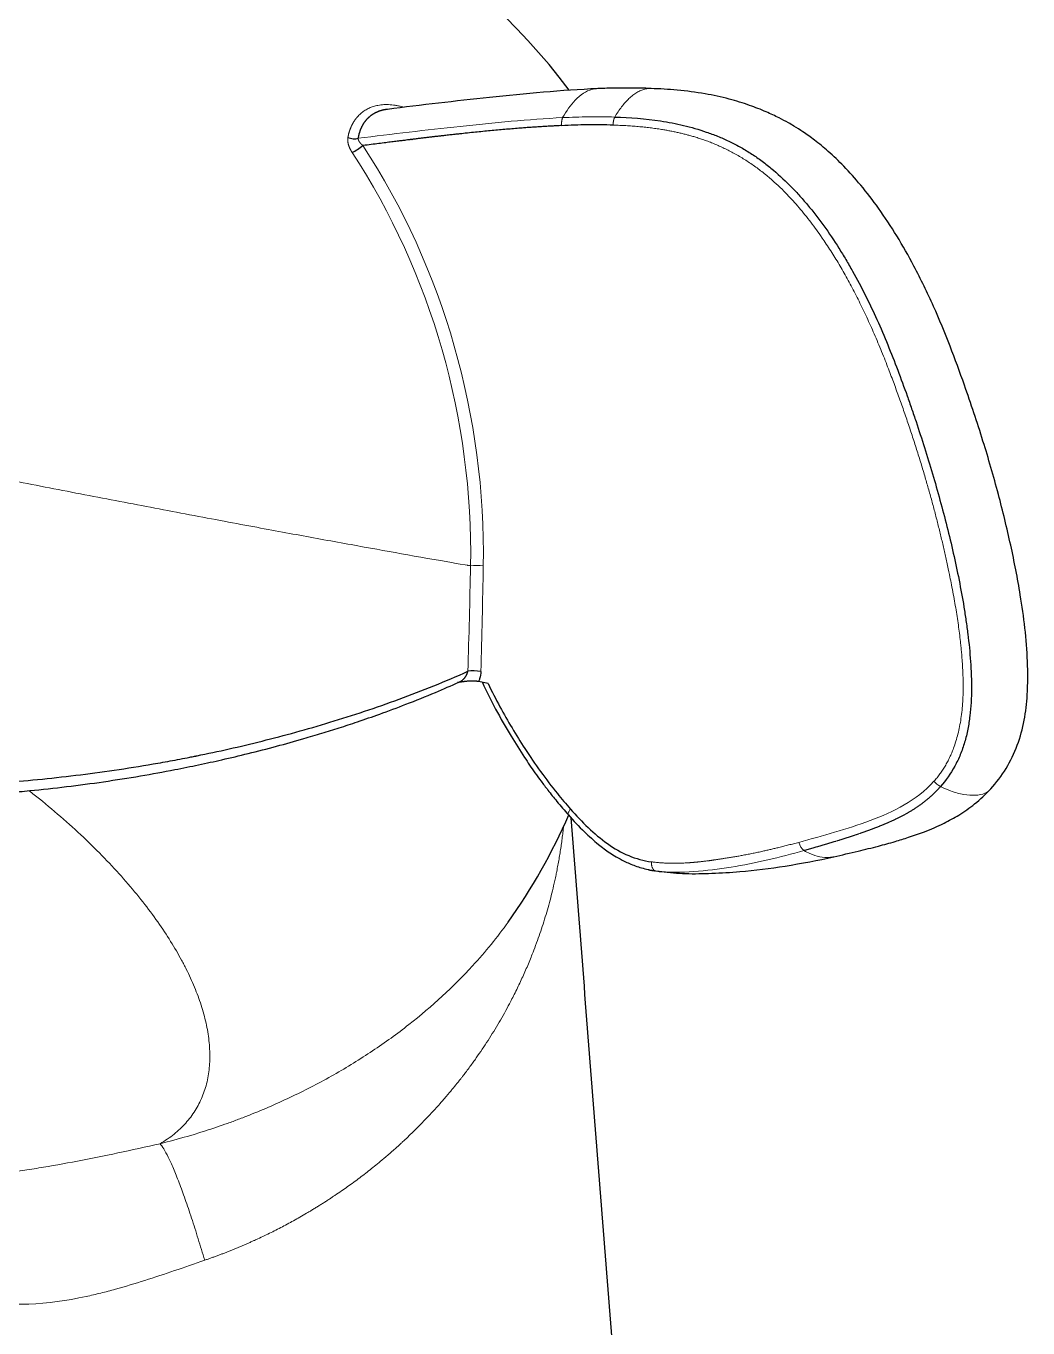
# Model space of a CAD drawing. Header units: millimetres. Extents: x 2068 to 2909, y 530 to 1125.
# Drawn here: x 2721 to 2805.4, y 804.3 to 914.1 of the extents above; entities that cross this region are included whole.
import ezdxf

# ---------------------------------------------------------------- set-up
doc = ezdxf.new("R2010")
doc.units = ezdxf.units.MM

msp = doc.modelspace()

# ---------------------------------------------------------------- linework, layer by layer
at = {"linetype": 'Continuous', "lineweight": 25}
msp.add_line((2759.93, 858.64), (2759.11, 858.81), dxfattribs=at)
for centre, radius, start, end in [((2723.55, 876.28), 54, 36.8475, 128.5359), ((2721.45, 867.2), 49.35, 324.4854, 336.5896)]:
    msp.add_arc(centre, radius, start, end, dxfattribs=at)
for centre, major_axis, ratio, start_param, end_param in [((2748.53, 905.15), (0.885, -0.162), 0.640521, 4.351888, 5.355599), ((2748.88, 903.87), (0.753, 0.493), 0.223251, 3.98968, 5.273181), ((2758.83, 859.55), (0.9, -0.024), 0.176154, 0.994661, 2.314153)]:
    msp.add_ellipse(centre, major_axis=major_axis, ratio=ratio, start_param=start_param, end_param=end_param, dxfattribs=at)
at = {"linetype": 'Continuous', "lineweight": 18}
for centre, major_axis, ratio, start_param, end_param in [((2715.16, 874.23), (12.24, -50.32), 0.825461, 1.262022, 1.977423), ((2715.51, 874.32), (-12.44, 51.16), 0.825461, 4.403615, 5.119016), ((2709.88, 805.73), (-17.95, -247.57), 0.183519, 1.80375, 1.840683), ((2759.03, 868.44), (0.9, -0.017), 0.171534, 0.993388, 2.276889), ((2710.37, 805.85), (-17.43, -247.65), 0.186496, 1.802948, 1.839881), ((2798, 850.53), (0.67, -0.601), 0.491216, 4.387468, 5.206562), ((2786.61, 845.38), (0.235, -0.869), 0.564336, 4.698114, 5.741738)]:
    msp.add_ellipse(centre, major_axis=major_axis, ratio=ratio, start_param=start_param, end_param=end_param, dxfattribs=at)
at = {"linetype": 'Continuous', "lineweight": 25}
for points, degree, knots in [([(2769.17, 908.79), (2767.64, 908.71), (2764.59, 908.51), (2758.69, 907.9), (2754.31, 907.41), (2751.45, 907.04)], 3, [0, 0, 0, 0, 0.257457, 0.513653, 1, 1, 1, 1]), ([(2802.29, 849.76), (2802.78, 850.3), (2803.64, 851.44), (2804.59, 853.42), (2805.16, 855.52), (2805.43, 857.9), (2805.43, 860.51), (2805.2, 863.32), (2804.74, 866.6), (2804, 870.36), (2802.94, 874.69), (2801.64, 879.19), (2800.26, 883.34), (2798.87, 887.13), (2797.48, 890.5), (2795.98, 893.6), (2794.42, 896.36), (2792.92, 898.64), (2791.42, 900.6), (2789.99, 902.19), (2788.68, 903.45), (2787.52, 904.4), (2786.55, 905.1), (2785.81, 905.57), (2785.14, 905.96), (2784.37, 906.37), (2783.28, 906.88), (2781.88, 907.43), (2780.16, 907.96), (2778.12, 908.39), (2775.92, 908.68), (2774.39, 908.77), (2773.65, 908.79)], 3, [0, 0, 0, 0, 0.029838, 0.059466, 0.088614, 0.117053, 0.154054, 0.190731, 0.227439, 0.282901, 0.339936, 0.400604, 0.46517, 0.510588, 0.557933, 0.607307, 0.645834, 0.68281, 0.715795, 0.744708, 0.769531, 0.790268, 0.806929, 0.819363, 0.82701, 0.839313, 0.856146, 0.877425, 0.903135, 0.933221, 0.967572, 1, 1, 1, 1]), ([(2751.44, 907.04), (2751.43, 907.04), (2751.41, 907.04), (2751.39, 907.03), (2751.36, 907.03), (2751.34, 907.03), (2751.31, 907.02), (2751.29, 907.02), (2751.26, 907.01), (2751.23, 907.01), (2751.18, 907), (2751.12, 906.99), (2751.06, 906.97), (2751, 906.96), (2750.94, 906.94), (2750.88, 906.92), (2750.82, 906.9), (2750.76, 906.89), (2750.71, 906.86), (2750.65, 906.84), (2750.6, 906.82), (2750.54, 906.8), (2750.49, 906.77), (2750.43, 906.75), (2750.38, 906.72), (2750.33, 906.69), (2750.28, 906.66), (2750.23, 906.63), (2750.18, 906.6), (2750.13, 906.57), (2750.08, 906.53), (2750.04, 906.5), (2749.99, 906.46), (2749.95, 906.42), (2749.9, 906.39), (2749.86, 906.35), (2749.82, 906.31), (2749.77, 906.27), (2749.73, 906.23), (2749.69, 906.18), (2749.65, 906.14), (2749.62, 906.09), (2749.58, 906.05), (2749.54, 906), (2749.51, 905.95), (2749.47, 905.91), (2749.44, 905.86), (2749.41, 905.81), (2749.38, 905.75), (2749.35, 905.7), (2749.32, 905.65), (2749.29, 905.59), (2749.26, 905.54), (2749.24, 905.48), (2749.21, 905.43), (2749.19, 905.37), (2749.16, 905.31), (2749.14, 905.25), (2749.12, 905.19), (2749.1, 905.13), (2749.08, 905.06), (2749.06, 905), (2749.04, 904.94), (2749.03, 904.87), (2749.01, 904.8), (2749, 904.74), (2748.99, 904.67), (2748.98, 904.62), (2748.98, 904.6)], 3, [0, 0, 0, 0, 0.00593, 0.012339, 0.018719, 0.025071, 0.031393, 0.037687, 0.043951, 0.050187, 0.066008, 0.081837, 0.097675, 0.113524, 0.129384, 0.145258, 0.161147, 0.177052, 0.192974, 0.208915, 0.224876, 0.240859, 0.256863, 0.27289, 0.288937, 0.305005, 0.321092, 0.337198, 0.353322, 0.369464, 0.385621, 0.401793, 0.417978, 0.434177, 0.450386, 0.466605, 0.482832, 0.499066, 0.515306, 0.53155, 0.547801, 0.564063, 0.580338, 0.596631, 0.612944, 0.629281, 0.645645, 0.662039, 0.678467, 0.694932, 0.711437, 0.727986, 0.744581, 0.761226, 0.777924, 0.794679, 0.811491, 0.828361, 0.845289, 0.862272, 0.87931, 0.896401, 0.913544, 0.930739, 0.947983, 0.965275, 0.982615, 1, 1, 1, 1]), ([(2770.6, 906.39), (2771.88, 906.35), (2773.18, 906.26), (2775.12, 905.96), (2775.77, 905.84), (2777.05, 905.53), (2777.69, 905.35), (2778.64, 905.02), (2778.96, 904.9), (2779.59, 904.65), (2779.9, 904.51), (2780.52, 904.21), (2780.83, 904.05), (2781.29, 903.8), (2781.44, 903.71), (2781.74, 903.53), (2781.89, 903.44), (2782.34, 903.16), (2782.63, 902.96), (2783.21, 902.54), (2783.49, 902.32), (2784.32, 901.63), (2784.85, 901.14), (2785.62, 900.37), (2785.88, 900.1), (2786.37, 899.55), (2786.61, 899.27), (2787.33, 898.42), (2788.24, 897.24), (2789.09, 895.98), (2789.69, 895.02), (2789.89, 894.7), (2790.28, 894.05), (2791.23, 892.41), (2792.07, 890.7), (2793.02, 888.62), (2793.32, 887.91), (2793.9, 886.49), (2794.46, 885.07), (2794.99, 883.62), (2795.38, 882.54), (2795.5, 882.17), (2795.75, 881.45), (2796.37, 879.63), (2796.95, 877.8), (2797.82, 874.85), (2798.22, 873.37), (2798.79, 871.13), (2798.97, 870.38), (2799.31, 868.88), (2799.63, 867.37), (2799.98, 865.48), (2800.15, 864.33), (2800.26, 863.57), (2800.32, 863.19), (2800.46, 862.04), (2800.57, 860.89), (2800.65, 859.55), (2800.66, 858.97), (2800.67, 858.59), (2800.67, 858.4), (2800.67, 857.82), (2800.66, 857.44), (2800.61, 856.67), (2800.58, 856.29), (2800.49, 855.54), (2800.43, 855.16), (2800.29, 854.42), (2800.15, 853.87), (2799.98, 853.34), (2799.86, 853), (2799.8, 852.82), (2799.59, 852.32), (2799.12, 851.34), (2798.51, 850.47), (2798.06, 849.96)], 3, [0, 0, 0, 0, 0.0625, 0.0625, 0.09375, 0.09375, 0.125, 0.125, 0.140625, 0.140625, 0.15625, 0.15625, 0.171875, 0.171875, 0.179688, 0.179688, 0.1875, 0.1875, 0.203125, 0.203125, 0.21875, 0.21875, 0.25, 0.25, 0.265625, 0.265625, 0.28125, 0.28125, 0.3125, 0.34375, 0.34375, 0.359375, 0.359375, 0.375, 0.4375, 0.4375, 0.46875, 0.46875, 0.5, 0.53125, 0.53125, 0.546875, 0.546875, 0.5625, 0.625, 0.625, 0.6875, 0.6875, 0.71875, 0.71875, 0.75, 0.78125, 0.796875, 0.796875, 0.8125, 0.8125, 0.84375, 0.859375, 0.867188, 0.867188, 0.875, 0.875, 0.890625, 0.890625, 0.90625, 0.90625, 0.921875, 0.921875, 0.9375, 0.945313, 0.945313, 0.953125, 0.953125, 0.96875, 1, 1, 1, 1]), ([(2766.13, 905.67), (2762.42, 905.5), (2757.73, 904.99), (2755.92, 904.8), (2753.55, 904.51), (2752.88, 904.42), (2749.38, 903.99)], 2, [0, 0, 0, 0.5, 0.5, 0.75, 0.75, 1, 1, 1]), ([(2770.48, 905.71), (2769.76, 905.73), (2769.03, 905.74), (2767.58, 905.72), (2766.85, 905.7), (2766.13, 905.66)], 3, [0, 0, 0, 0, 0.499591, 0.499591, 1, 1, 1, 1]), ([(2710.07, 849.94), (2712.03, 849.95), (2714.04, 850), (2717.12, 850.17), (2719.19, 850.3), (2722.36, 850.58), (2725.58, 850.95), (2728.83, 851.39), (2731.01, 851.75), (2732.66, 852.03), (2733.48, 852.18), (2734.44, 852.37), (2734.92, 852.46), (2735.16, 852.51), (2735.28, 852.53), (2735.34, 852.55), (2735.37, 852.55), (2735.38, 852.56), (2735.39, 852.56), (2735.39, 852.56), (2735.4, 852.56), (2735.4, 852.56), (2735.4, 852.56), (2735.4, 852.56), (2736.29, 852.74), (2737.19, 852.93), (2739.02, 853.34), (2739.95, 853.57), (2741.82, 854.03), (2742.77, 854.28), (2744.68, 854.81), (2745.64, 855.09), (2747.57, 855.68), (2748.54, 855.98), (2750.49, 856.63), (2751.47, 856.97), (2753.41, 857.69), (2754.38, 858.06), (2756.32, 858.85), (2757.28, 859.25), (2758.23, 859.68)], 3, [0, 0, 0, 0, 0.125, 0.125, 0.1875, 0.25, 0.3125, 0.375, 0.4375, 0.4375, 0.46875, 0.484375, 0.492188, 0.496094, 0.498047, 0.499023, 0.499512, 0.499756, 0.499878, 0.499939, 0.499969, 0.499985, 0.499985, 0.5, 0.5, 0.5625, 0.5625, 0.625, 0.625, 0.6875, 0.6875, 0.75, 0.75, 0.8125, 0.8125, 0.875, 0.875, 0.9375, 0.9375, 1, 1, 1, 1]), ([(2757.46, 858.75), (2757.46, 858.75), (2757.47, 858.76), (2757.5, 858.77), (2757.53, 858.78), (2757.56, 858.8), (2757.59, 858.81), (2757.62, 858.83), (2757.65, 858.85), (2757.68, 858.87), (2757.71, 858.89), (2757.74, 858.91), (2757.78, 858.94), (2757.82, 858.98), (2757.86, 859.02), (2757.9, 859.06), (2757.94, 859.1), (2757.98, 859.14), (2758.01, 859.19), (2758.04, 859.23), (2758.07, 859.27), (2758.09, 859.32), (2758.11, 859.36), (2758.13, 859.4), (2758.15, 859.44), (2758.17, 859.48), (2758.18, 859.51), (2758.19, 859.55), (2758.2, 859.58), (2758.21, 859.62), (2758.22, 859.65), (2758.22, 859.67), (2758.23, 859.68)], 3, [0, 0, 0, 0, 0.00319, 0.029644, 0.056714, 0.084394, 0.112679, 0.141562, 0.171036, 0.201092, 0.23172, 0.262909, 0.294646, 0.344475, 0.393013, 0.440213, 0.486039, 0.530458, 0.573444, 0.614979, 0.655048, 0.693644, 0.730764, 0.76641, 0.800589, 0.83331, 0.864586, 0.894436, 0.922878, 0.949936, 0.975634, 1, 1, 1, 1]), ([(2759.33, 859.67), (2759.32, 859.46), (2759.28, 859.25), (2759.19, 858.97), (2759.15, 858.89), (2759.11, 858.81)], 3, [0, 0, 0, 0, 0.695516, 0.695516, 1, 1, 1, 1]), ([(2707.75, 849.04), (2707.94, 849.04), (2709.15, 849.01), (2711.25, 849.04), (2713.88, 849.11), (2716.04, 849.21), (2717.89, 849.33), (2719.59, 849.46), (2721.77, 849.66), (2724.42, 849.95), (2727.54, 850.36), (2730.58, 850.84), (2733.25, 851.33), (2735.53, 851.79), (2737.59, 852.24), (2739.79, 852.76), (2742.09, 853.35), (2744.16, 853.93), (2745.91, 854.45), (2747.42, 854.92), (2749.05, 855.46), (2750.93, 856.11), (2753.14, 856.94), (2755.37, 857.83), (2756.82, 858.47), (2757.46, 858.76)], 3, [0, 0, 0, 0, 0.010863, 0.068643, 0.117408, 0.157041, 0.188759, 0.220008, 0.251977, 0.309663, 0.368322, 0.427164, 0.482863, 0.521931, 0.560644, 0.604928, 0.653893, 0.701535, 0.734101, 0.765428, 0.798968, 0.841005, 0.891741, 0.951262, 1, 1, 1, 1]), ([(2759.11, 858.81), (2758.72, 858.89), (2758.06, 858.82), (2757.84, 858.8), (2757.52, 858.75), (2757.44, 858.74), (2757.36, 858.73)], 2, [0, 0, 0, 0.609025, 0.609025, 0.913538, 0.913538, 1, 1, 1]), ([(2759.45, 858.74), (2759.8, 857.98), (2760.57, 856.44), (2761.77, 854.34), (2762.89, 852.56), (2763.74, 851.31), (2764.41, 850.4), (2765.02, 849.59), (2765.78, 848.64), (2766.37, 847.96), (2766.7, 847.59)], 3, [0, 0, 0, 0, 0.185283, 0.381373, 0.538406, 0.656286, 0.722278, 0.794275, 0.886828, 1, 1, 1, 1]), ([(2759.93, 858.64), (2760.25, 857.98), (2760.58, 857.33), (2761.59, 855.48), (2762.29, 854.3), (2763.89, 851.84), (2764.8, 850.58), (2766.13, 848.93), (2766.5, 848.49), (2766.87, 848.07)], 3, [0, 0, 0, 0, 0.170433, 0.170433, 0.492226, 0.492226, 0.862954, 0.862954, 1, 1, 1, 1]), ([(2789.07, 844.05), (2789.75, 844.2), (2791.01, 844.49), (2792.73, 844.91), (2794.14, 845.3), (2795.43, 845.7), (2796.82, 846.18), (2798.25, 846.79), (2799.67, 847.57), (2801.01, 848.51), (2801.87, 849.3), (2802.29, 849.76)], 3, [0, 0, 0, 0, 0.150285, 0.27642, 0.37937, 0.461978, 0.557894, 0.678471, 0.773192, 0.880039, 1, 1, 1, 1]), ([(2766.7, 847.59), (2767.13, 847.08), (2767.95, 846.22), (2769.13, 845.15), (2770.03, 844.47), (2770.76, 844.02), (2771.47, 843.63), (2772.36, 843.25), (2773.04, 843.05), (2773.41, 842.98)], 3, [0, 0, 0, 0, 0.231947, 0.419562, 0.563398, 0.642249, 0.734235, 0.860202, 1, 1, 1, 1]), ([(2766.87, 848.07), (2767.84, 846.98), (2768.86, 845.96), (2771.13, 844.34), (2772.4, 843.79), (2773.69, 843.62)], 3, [0, 0, 0, 0, 0.5, 0.5, 1, 1, 1, 1]), ([(2774.52, 842.8), (2775.21, 842.72), (2776.65, 842.59), (2778.86, 842.64), (2781.67, 842.81), (2785.12, 843.25), (2787.73, 843.74), (2789.07, 844.05)], 3, [0, 0, 0, 0, 0.135638, 0.283229, 0.443237, 0.707001, 1, 1, 1, 1])]:
    msp.add_open_spline(points, degree=degree, knots=knots, dxfattribs=at)
at = {"linetype": 'Continuous', "lineweight": 18}
for points, degree, knots in [([(2769.07, 908.78), (2768.94, 908.78), (2768.34, 908.69), (2767.31, 907.99), (2766.53, 906.91), (2766.21, 906.34)], 3, [0, 0, 0, 0, 0.132009, 0.60209, 1, 1, 1, 1]), ([(2773.66, 908.8), (2773.59, 908.81), (2773.53, 908.81), (2773.35, 908.79), (2773.14, 908.76), (2772.91, 908.68), (2772.69, 908.58), (2772.58, 908.52), (2772.36, 908.39), (2772.24, 908.31), (2772.02, 908.14), (2771.91, 908.05), (2771.59, 907.74), (2771.38, 907.51), (2770.98, 906.99), (2770.78, 906.7), (2770.6, 906.39)], 3, [0, 0, 0, 0, 0.064279, 0.064279, 0.168248, 0.272217, 0.272217, 0.376186, 0.376186, 0.480155, 0.480155, 0.584124, 0.584124, 0.792062, 0.792062, 1, 1, 1, 1]), ([(2748.12, 904.68), (2748.12, 904.69), (2748.13, 904.72), (2748.13, 904.75), (2748.14, 904.79), (2748.15, 904.83), (2748.16, 904.86), (2748.16, 904.9), (2748.17, 904.94), (2748.18, 904.97), (2748.19, 905.01), (2748.2, 905.04), (2748.21, 905.08), (2748.22, 905.11), (2748.23, 905.15), (2748.24, 905.18), (2748.25, 905.22), (2748.26, 905.25), (2748.27, 905.28), (2748.29, 905.32), (2748.3, 905.35), (2748.31, 905.38), (2748.32, 905.42), (2748.34, 905.45), (2748.35, 905.48), (2748.36, 905.51), (2748.38, 905.54), (2748.39, 905.58), (2748.4, 905.61), (2748.42, 905.64), (2748.43, 905.67), (2748.45, 905.7), (2748.46, 905.73), (2748.48, 905.76), (2748.49, 905.79), (2748.51, 905.82), (2748.53, 905.85), (2748.54, 905.88), (2748.56, 905.91), (2748.58, 905.94), (2748.59, 905.97), (2748.61, 905.99), (2748.63, 906.02), (2748.65, 906.05), (2748.67, 906.08), (2748.69, 906.11), (2748.7, 906.13), (2748.72, 906.16), (2748.74, 906.19), (2748.76, 906.21), (2748.78, 906.24), (2748.8, 906.27), (2748.82, 906.29), (2748.84, 906.32), (2748.87, 906.34), (2748.89, 906.37), (2748.91, 906.39), (2748.93, 906.42), (2748.95, 906.44), (2749.06, 906.56), (2749.25, 906.74), (2749.56, 906.97), (2749.89, 907.15), (2750.25, 907.29), (2750.59, 907.37), (2750.89, 907.42), (2751.15, 907.44), (2751.41, 907.45), (2751.68, 907.43), (2751.96, 907.41), (2752.24, 907.36), (2752.53, 907.3), (2752.75, 907.25), (2752.86, 907.21), (2752.88, 907.21)], 3, [0, 0, 0, 0, 0.005888, 0.011764, 0.017629, 0.023483, 0.029327, 0.03516, 0.040984, 0.046798, 0.052603, 0.058399, 0.064187, 0.069966, 0.075737, 0.081501, 0.087258, 0.093008, 0.098752, 0.104489, 0.11022, 0.115946, 0.121667, 0.127383, 0.133095, 0.138803, 0.144507, 0.150207, 0.155904, 0.161599, 0.167291, 0.172982, 0.178671, 0.184358, 0.190044, 0.19573, 0.201416, 0.207102, 0.212788, 0.218475, 0.224163, 0.229853, 0.235545, 0.241238, 0.246935, 0.252634, 0.258336, 0.264043, 0.269753, 0.275467, 0.281186, 0.28691, 0.29264, 0.298375, 0.304116, 0.309864, 0.315618, 0.321379, 0.327148, 0.332924, 0.400786, 0.466987, 0.532224, 0.597238, 0.662786, 0.703533, 0.744101, 0.784657, 0.825373, 0.866415, 0.907945, 0.950121, 0.993092, 1, 1, 1, 1]), ([(2748.98, 904.6), (2751.84, 904.96), (2754.7, 905.3), (2758.29, 905.68), (2759, 905.76), (2760.44, 905.9), (2762.6, 906.11), (2764.76, 906.27), (2766.21, 906.34)], 3, [0, 0, 0, 0, 0.5, 0.5, 0.625, 0.625, 0.75, 1, 1, 1, 1]), ([(2797.51, 850.41), (2799.99, 853.18), (2799.97, 858.44), (2799.96, 862.16), (2798.9, 867.41), (2797.21, 875.81), (2793.83, 884.76), (2789.98, 894.95), (2784.93, 900.07), (2781.88, 903.17), (2778.04, 904.49), (2774.86, 905.59), (2770.48, 905.71)], 2, [0, 0, 0, 0.125, 0.125, 0.25, 0.25, 0.5, 0.5, 0.75, 0.75, 0.875, 0.875, 1, 1, 1]), ([(2748.47, 903.41), (2748.46, 903.42), (2748.45, 903.44), (2748.44, 903.46), (2748.42, 903.49), (2748.41, 903.51), (2748.39, 903.54), (2748.38, 903.56), (2748.36, 903.59), (2748.35, 903.61), (2748.34, 903.64), (2748.32, 903.66), (2748.31, 903.69), (2748.3, 903.71), (2748.29, 903.74), (2748.28, 903.76), (2748.26, 903.79), (2748.25, 903.81), (2748.24, 903.84), (2748.23, 903.86), (2748.22, 903.89), (2748.21, 903.91), (2748.21, 903.93), (2748.2, 903.96), (2748.19, 903.98), (2748.18, 904.01), (2748.17, 904.03), (2748.16, 904.06), (2748.15, 904.1), (2748.14, 904.15), (2748.13, 904.19), (2748.12, 904.24), (2748.12, 904.28), (2748.11, 904.32), (2748.11, 904.36), (2748.1, 904.4), (2748.1, 904.45), (2748.1, 904.49), (2748.1, 904.53), (2748.1, 904.56), (2748.11, 904.6), (2748.11, 904.64), (2748.12, 904.67), (2748.12, 904.68)], 3, [0, 0, 0, 0, 0.020098, 0.040098, 0.060005, 0.079822, 0.099554, 0.119202, 0.138772, 0.158267, 0.177691, 0.197047, 0.21634, 0.235574, 0.254752, 0.273878, 0.292957, 0.311992, 0.330987, 0.349947, 0.368875, 0.387775, 0.406651, 0.425508, 0.44435, 0.46318, 0.482002, 0.500821, 0.535641, 0.570117, 0.604276, 0.638144, 0.671752, 0.705126, 0.738298, 0.771296, 0.804152, 0.836895, 0.869556, 0.902166, 0.934756, 0.967357, 1, 1, 1, 1]), ([(2748.98, 904.6), (2748.98, 904.6), (2748.98, 904.59), (2748.98, 904.58), (2748.98, 904.57), (2748.98, 904.55), (2748.98, 904.54), (2748.98, 904.53), (2748.99, 904.52), (2748.99, 904.5), (2748.99, 904.49), (2749, 904.48), (2749, 904.47), (2749.01, 904.45), (2749.01, 904.44), (2749.02, 904.42), (2749.02, 904.41), (2749.03, 904.4), (2749.04, 904.38), (2749.04, 904.37), (2749.05, 904.35), (2749.06, 904.34), (2749.07, 904.32), (2749.08, 904.31), (2749.09, 904.29), (2749.1, 904.28), (2749.12, 904.25), (2749.14, 904.23), (2749.16, 904.2), (2749.19, 904.17), (2749.21, 904.14), (2749.24, 904.11), (2749.27, 904.08), (2749.3, 904.05), (2749.34, 904.02), (2749.37, 904), (2749.38, 903.99)], 3, [0, 0, 0, 0, 0.01775, 0.03574, 0.053975, 0.072459, 0.091196, 0.110191, 0.129446, 0.148965, 0.168752, 0.188808, 0.209137, 0.229742, 0.250623, 0.271784, 0.293226, 0.31495, 0.336959, 0.359254, 0.381836, 0.404706, 0.427865, 0.451313, 0.475053, 0.499083, 0.539798, 0.582624, 0.627557, 0.674589, 0.723709, 0.774902, 0.82815, 0.883432, 0.940724, 1, 1, 1, 1]), ([(2786.11, 845.26), (2788.13, 845.81), (2790.16, 846.37), (2794.09, 847.83), (2796.02, 848.76), (2797.51, 850.41)], 3, [0, 0, 0, 0, 0.5, 0.5, 1, 1, 1, 1]), ([(2732.29, 819.86), (2732.71, 820.11), (2733.1, 820.37), (2733.82, 820.95), (2734.15, 821.26), (2734.74, 821.93), (2735.01, 822.28), (2735.47, 823.02), (2735.67, 823.41), (2736.01, 824.22), (2736.14, 824.64), (2736.35, 825.51), (2736.41, 825.96), (2736.49, 826.88), (2736.49, 827.35), (2736.44, 828.31), (2736.39, 828.8), (2736.22, 829.78), (2736.11, 830.28), (2735.84, 831.29), (2735.67, 831.79), (2735.3, 832.8), (2735.09, 833.31), (2734.74, 834.07), (2734.62, 834.32), (2734.46, 834.64), (2734.43, 834.7), (2734.36, 834.82), (2734.27, 835.02), (2734.16, 835.21), (2733.82, 835.85), (2733.51, 836.38), (2732.84, 837.45), (2732.48, 838), (2731.7, 839.11), (2731.28, 839.67), (2730.39, 840.81), (2729.91, 841.38), (2728.9, 842.54), (2728.37, 843.13), (2727.25, 844.29), (2726.67, 844.88), (2725.45, 846.05), (2724.81, 846.63), (2723.49, 847.79), (2722.81, 848.37), (2721.83, 849.16), (2721.54, 849.39), (2721.25, 849.61)], 3, [0, 0, 0, 0, 0.049014, 0.049014, 0.098027, 0.098027, 0.147041, 0.147041, 0.196054, 0.196054, 0.245068, 0.245068, 0.294082, 0.294082, 0.343095, 0.343095, 0.392109, 0.392109, 0.441122, 0.441122, 0.490136, 0.490136, 0.53915, 0.53915, 0.563656, 0.563656, 0.569783, 0.569783, 0.57591, 0.588163, 0.588163, 0.637177, 0.637177, 0.68619, 0.68619, 0.735204, 0.735204, 0.784218, 0.784218, 0.833231, 0.833231, 0.882245, 0.882245, 0.931258, 0.931258, 0.980272, 0.980272, 1, 1, 1, 1]), ([(2798.06, 849.96), (2798.04, 849.94), (2798.02, 849.91), (2797.98, 849.87), (2797.93, 849.82), (2797.89, 849.78), (2797.85, 849.73), (2797.81, 849.69), (2797.77, 849.65), (2797.73, 849.6), (2797.68, 849.56), (2797.64, 849.52), (2797.6, 849.47), (2797.55, 849.43), (2797.51, 849.39), (2797.47, 849.35), (2797.42, 849.31), (2797.38, 849.27), (2797.34, 849.22), (2797.29, 849.18), (2797.25, 849.14), (2797.2, 849.1), (2797.16, 849.06), (2797.11, 849.02), (2797.07, 848.99), (2797.02, 848.95), (2796.98, 848.91), (2796.93, 848.87), (2796.88, 848.83), (2796.84, 848.79), (2796.79, 848.76), (2796.74, 848.72), (2796.7, 848.68), (2796.65, 848.65), (2796.6, 848.61), (2796.56, 848.58), (2796.51, 848.54), (2796.46, 848.5), (2796.41, 848.47), (2796.37, 848.43), (2796.32, 848.4), (2796.27, 848.37), (2796.22, 848.33), (2796.17, 848.3), (2796.12, 848.26), (2796.07, 848.23), (2796.03, 848.2), (2795.98, 848.17), (2795.93, 848.13), (2795.88, 848.1), (2795.83, 848.07), (2795.78, 848.04), (2795.73, 848.01), (2795.68, 847.97), (2795.63, 847.94), (2795.58, 847.91), (2795.53, 847.88), (2795.48, 847.85), (2795.43, 847.82), (2795.37, 847.79), (2795.32, 847.76), (2795.27, 847.73), (2795.22, 847.7), (2795.17, 847.67), (2795.12, 847.65), (2795.07, 847.62), (2795.02, 847.59), (2794.96, 847.56), (2794.91, 847.53), (2794.86, 847.51), (2794.81, 847.48), (2794.76, 847.45), (2794.7, 847.42), (2794.65, 847.4), (2794.6, 847.37), (2794.55, 847.34), (2794.49, 847.32), (2794.44, 847.29), (2794.39, 847.27), (2794.33, 847.24), (2794.28, 847.22), (2794.23, 847.19), (2794.18, 847.16), (2794.12, 847.14), (2794.07, 847.11), (2794.01, 847.09), (2793.96, 847.07), (2793.91, 847.04), (2793.85, 847.02), (2793.8, 846.99), (2793.75, 846.97), (2793.69, 846.95), (2793.64, 846.92), (2793.58, 846.9), (2793.53, 846.88), (2793.48, 846.85), (2793.42, 846.83), (2793.37, 846.81), (2793.31, 846.78), (2793.26, 846.76), (2793.2, 846.74), (2793.15, 846.72), (2793.1, 846.69), (2793.04, 846.67), (2792.99, 846.65), (2792.93, 846.63), (2792.88, 846.61), (2792.82, 846.59), (2792.77, 846.56), (2792.71, 846.54), (2792.66, 846.52), (2792.6, 846.5), (2792.55, 846.48), (2792.49, 846.46), (2792.44, 846.44), (2792.38, 846.42), (2792.33, 846.4), (2792.27, 846.37), (2792.22, 846.35), (2792.16, 846.33), (2792.11, 846.31), (2792.05, 846.29), (2792, 846.27), (2791.94, 846.25), (2791.89, 846.23), (2791.83, 846.21), (2791.77, 846.19), (2791.72, 846.17), (2791.66, 846.15), (2791.61, 846.13), (2791.55, 846.11), (2791.5, 846.09), (2791.44, 846.07), (2791.39, 846.06), (2791.33, 846.04), (2791.28, 846.02), (2791.22, 846), (2791.16, 845.98), (2791.11, 845.96), (2791.05, 845.94), (2791, 845.92), (2790.94, 845.9), (2790.88, 845.88), (2790.83, 845.87), (2790.77, 845.85), (2790.72, 845.83), (2790.66, 845.81), (2790.61, 845.79), (2790.55, 845.77), (2790.49, 845.75), (2790.44, 845.74), (2790.38, 845.72), (2790.32, 845.7), (2790.27, 845.68), (2790.21, 845.66), (2790.16, 845.65), (2790.1, 845.63), (2790.04, 845.61), (2789.99, 845.59), (2789.93, 845.57), (2789.87, 845.56), (2789.82, 845.54), (2789.76, 845.52), (2789.71, 845.5), (2789.65, 845.48), (2789.59, 845.47), (2789.54, 845.45), (2789.48, 845.43), (2789.42, 845.41), (2789.37, 845.4), (2789.31, 845.38), (2789.25, 845.36), (2789.2, 845.34), (2789.14, 845.33), (2789.08, 845.31), (2789.02, 845.29), (2788.97, 845.27), (2788.91, 845.26), (2788.85, 845.24), (2788.8, 845.22), (2788.74, 845.21), (2788.68, 845.19), (2788.63, 845.17), (2788.57, 845.15), (2788.51, 845.14), (2788.45, 845.12), (2788.4, 845.1), (2788.34, 845.09), (2788.28, 845.07), (2788.23, 845.05), (2788.17, 845.04), (2788.11, 845.02), (2788.05, 845), (2788, 844.98), (2787.94, 844.97), (2787.88, 844.95), (2787.82, 844.93), (2787.77, 844.92), (2787.71, 844.9), (2787.65, 844.88), (2787.59, 844.87), (2787.54, 844.85), (2787.48, 844.83), (2787.42, 844.82), (2787.36, 844.8), (2787.31, 844.78), (2787.25, 844.77), (2787.19, 844.75), (2787.13, 844.73), (2787.08, 844.72), (2787.02, 844.7), (2786.96, 844.69), (2786.9, 844.67), (2786.84, 844.65), (2786.79, 844.64), (2786.73, 844.62), (2786.67, 844.6), (2786.61, 844.59), (2786.57, 844.58), (2786.55, 844.57)], 3, [0, 0, 0, 0, 0.004536, 0.009071, 0.013604, 0.018135, 0.022665, 0.027193, 0.03172, 0.036246, 0.040772, 0.045296, 0.049819, 0.054342, 0.058864, 0.063386, 0.067907, 0.072428, 0.076949, 0.081469, 0.08599, 0.09051, 0.095031, 0.099552, 0.104073, 0.108594, 0.113116, 0.117638, 0.12216, 0.126683, 0.131207, 0.135731, 0.140256, 0.144782, 0.149308, 0.153836, 0.158364, 0.162893, 0.167423, 0.171954, 0.176486, 0.18102, 0.185554, 0.190089, 0.194626, 0.199163, 0.203702, 0.208242, 0.212783, 0.217325, 0.221868, 0.226413, 0.230959, 0.235506, 0.240054, 0.244603, 0.249154, 0.253706, 0.258259, 0.262813, 0.267368, 0.271925, 0.276483, 0.281043, 0.285603, 0.290165, 0.294729, 0.299293, 0.303859, 0.308427, 0.312996, 0.317566, 0.322138, 0.326711, 0.331285, 0.335861, 0.340438, 0.345017, 0.349597, 0.354178, 0.35876, 0.363344, 0.367929, 0.372516, 0.377104, 0.381693, 0.386283, 0.390874, 0.395466, 0.40006, 0.404654, 0.40925, 0.413847, 0.418444, 0.423043, 0.427642, 0.432242, 0.436844, 0.441445, 0.446048, 0.450651, 0.455255, 0.459859, 0.464464, 0.469069, 0.473675, 0.478281, 0.482888, 0.487494, 0.492101, 0.496708, 0.501315, 0.505922, 0.510529, 0.515136, 0.519743, 0.52435, 0.528957, 0.533564, 0.538172, 0.54278, 0.547388, 0.551996, 0.556605, 0.561214, 0.565824, 0.570434, 0.575044, 0.579655, 0.584267, 0.588879, 0.593492, 0.598105, 0.602719, 0.607334, 0.61195, 0.616566, 0.621183, 0.625801, 0.63042, 0.63504, 0.639661, 0.644283, 0.648906, 0.653529, 0.658154, 0.662781, 0.667408, 0.672036, 0.676666, 0.681297, 0.685929, 0.690563, 0.695198, 0.699834, 0.704472, 0.709111, 0.713752, 0.718394, 0.723037, 0.727683, 0.73233, 0.736978, 0.741629, 0.746281, 0.750934, 0.75559, 0.760247, 0.764906, 0.769567, 0.77423, 0.778894, 0.78356, 0.788228, 0.792898, 0.797569, 0.802242, 0.806917, 0.811593, 0.816272, 0.820951, 0.825633, 0.830316, 0.835001, 0.839688, 0.844377, 0.849067, 0.853758, 0.858452, 0.863147, 0.867843, 0.872542, 0.877242, 0.881943, 0.886647, 0.891351, 0.896058, 0.900766, 0.905476, 0.910187, 0.9149, 0.919614, 0.92433, 0.929048, 0.933767, 0.938488, 0.943211, 0.947935, 0.95266, 0.957387, 0.962116, 0.966846, 0.971578, 0.976311, 0.981046, 0.985782, 0.99052, 0.995259, 1, 1, 1, 1]), ([(2798.06, 849.96), (2798.34, 849.82), (2799.03, 849.53), (2800.04, 849.26), (2801.03, 849.19), (2801.81, 849.35), (2802.16, 849.61), (2802.29, 849.76)], 3, [0, 0, 0, 0, 0.15675, 0.373866, 0.590982, 0.808097, 1, 1, 1, 1]), ([(2766.7, 847.59), (2766.69, 847.59), (2766.69, 847.59), (2766.68, 847.61), (2766.67, 847.63), (2766.67, 847.68), (2766.67, 847.71), (2766.69, 847.77), (2766.71, 847.81), (2766.74, 847.88), (2766.76, 847.92), (2766.81, 847.99), (2766.84, 848.03), (2766.87, 848.07)], 3, [0, 0, 0, 0, 0.050738, 0.050738, 0.240591, 0.240591, 0.430443, 0.430443, 0.620295, 0.620295, 0.810148, 0.810148, 1, 1, 1, 1]), ([(2773.69, 843.62), (2775.13, 843.42), (2776.86, 843.54), (2777.57, 843.59), (2778.43, 843.7), (2779.05, 843.78), (2779.98, 843.93), (2781.46, 844.15), (2783.07, 844.51), (2784.49, 844.83), (2786.11, 845.26)], 2, [0, 0, 0, 0.25, 0.25, 0.375, 0.375, 0.5, 0.5, 0.75, 0.75, 1, 1, 1]), ([(2786.55, 844.57), (2784.53, 844), (2782.48, 843.5), (2779.37, 843), (2778.32, 842.88), (2776.21, 842.72), (2775.14, 842.7), (2774.07, 842.84)], 3, [0, 0, 0, 0, 0.5, 0.5, 0.75, 0.75, 1, 1, 1, 1]), ([(2789.07, 844.05), (2788.95, 844.02), (2788.57, 843.97), (2787.89, 844.01), (2787.16, 844.24), (2786.72, 844.47), (2786.55, 844.57)], 3, [0, 0, 0, 0, 0.158598, 0.482431, 0.806265, 1, 1, 1, 1]), ([(2774.53, 842.8), (2774.47, 842.8), (2774.35, 842.81), (2774.23, 842.82), (2774.13, 842.84), (2774.1, 842.84), (2774.07, 842.84)], 3, [0, 0, 0, 0, 0.381428, 0.782284, 0.782284, 1, 1, 1, 1]), ([(2761.62, 838.54), (2760.71, 837.27), (2759.71, 836.03), (2757.03, 833.11), (2755.21, 831.44), (2752.27, 829.13), (2751.25, 828.39), (2749.14, 826.99), (2748.05, 826.31), (2746.36, 825.35), (2745.79, 825.04), (2744.63, 824.44), (2742.87, 823.56), (2741.05, 822.76), (2739.67, 822.22), (2739.52, 822.16), (2739.21, 822.04), (2738.75, 821.86), (2737.67, 821.46), (2735.49, 820.72), (2733.58, 820.18), (2732.29, 819.86)], 3, [0, 0, 0, 0, 0.145755, 0.145755, 0.359317, 0.359317, 0.466097, 0.466097, 0.572878, 0.572878, 0.626268, 0.626268, 0.679658, 0.786439, 0.786439, 0.799786, 0.799786, 0.813134, 0.839829, 0.893219, 1, 1, 1, 1]), ([(2732.29, 819.86), (2729.87, 819.32), (2726.38, 818.57), (2722.58, 817.89), (2720.74, 817.61), (2719.84, 817.49), (2719.46, 817.44), (2719.21, 817.41), (2719.08, 817.39), (2718.55, 817.33), (2718.15, 817.29), (2717.75, 817.25)], 3, [0, 0, 0, 0, 0.454274, 0.681412, 0.79498, 0.851765, 0.880157, 0.880157, 0.908549, 0.908549, 1, 1, 1, 1]), ([(2736.05, 810.04), (2735.86, 810.66), (2735.68, 811.26), (2735.31, 812.45), (2735.13, 813.03), (2734.76, 814.14), (2734.58, 814.67), (2734.23, 815.67), (2734.06, 816.14), (2733.72, 817.01), (2733.56, 817.41), (2733.26, 818.13), (2733.11, 818.45), (2732.84, 819), (2732.72, 819.23), (2732.49, 819.61), (2732.38, 819.76), (2732.29, 819.86)], 3, [0, 0, 0, 0, 0.125, 0.125, 0.25, 0.25, 0.375, 0.375, 0.5, 0.5, 0.625, 0.625, 0.75, 0.75, 0.875, 0.875, 1, 1, 1, 1]), ([(2716.61, 806.71), (2719.6, 806.09), (2722.77, 806.27), (2726.26, 807.03), (2726.47, 807.07), (2726.88, 807.17), (2727.5, 807.32), (2728.94, 807.7), (2731.83, 808.57), (2734.34, 809.45), (2736.05, 810.04)], 3, [0, 0, 0, 0, 0.5, 0.5, 0.53125, 0.53125, 0.5625, 0.625, 0.75, 1, 1, 1, 1])]:
    msp.add_open_spline(points, degree=degree, knots=knots, dxfattribs=at)
at = {"linetype": 'Continuous', "lineweight": 25}
for points, degree in [([(2773.67, 908.8), (2771.36, 908.88), (2769.07, 908.78)], 2), ([(2774.05, 756.44), (2766.93, 847.34)], 1), ([(2773.41, 842.98), (2773.56, 842.93)], 1), ([(2773.5, 842.94), (2773.74, 842.9), (2773.97, 842.87)], 2), ([(2774.24, 842.83), (2774.4, 842.81), (2774.56, 842.8)], 2)]:
    msp.add_open_spline(points, degree=degree, dxfattribs=at)
at = {"linetype": 'Continuous', "lineweight": 18}
for points in [[(2766.21, 906.34), (2766.94, 906.37), (2768.4, 906.42), (2769.87, 906.41), (2770.6, 906.39)], [(2774.07, 842.84), (2773.9, 842.87), (2773.73, 842.9), (2773.56, 842.93)]]:
    msp.add_open_spline(points, degree=3, dxfattribs=at)
for points, weights in [([(2770.6, 906.39), (2770.46, 906.09), (2770.48, 905.71)], [1, 0.922012916399, 1]), ([(2766.21, 906.34), (2766.09, 906.04), (2766.13, 905.66)], [0.999756520925, 0.921634460021, 0.999831361696]), ([(2774.07, 842.84), (2773.68, 842.9), (2773.69, 843.62)], [1, 0.776955707682, 1])]:
    msp.add_rational_spline(points, weights, degree=2, dxfattribs=at)
for points, weights, degree, knots in [([(2695.49, 880.65), (2728.57, 873.75), (2758.12, 868.62), (2758.29, 868.6), (2758.45, 868.57)], [1, 0.805647305596, 1, 0.999584163139, 0.999185551151], 2, [0, 0, 0, 0.769632, 0.769632, 1, 1, 1]), ([(2736.05, 810.04), (2738.26, 810.8), (2740.4, 811.72), (2744.67, 813.95), (2746.81, 815.28), (2750.8, 818.24), (2752.66, 819.86), (2756.1, 823.39), (2757.68, 825.3), (2761.82, 831.24), (2763.88, 835.65), (2765.67, 842.31), (2766.07, 844.45), (2766.29, 846.63)], [1.00000461411, 1.00000449959, 1.00000437182, 1.00000408578, 1.00000392426, 1.00000358798, 1.00000341374, 1.00000305593, 1.00000287234, 1.00000233379, 1.0000019788, 1.00000151638, 1.00000137731, 1.00000124641], 3, [0, 0, 0, 0, 0.138435, 0.138435, 0.284068, 0.284068, 0.429701, 0.429701, 0.575334, 0.575334, 0.866599, 0.866599, 1, 1, 1, 1])]:
    msp.add_rational_spline(points, weights, degree=degree, knots=knots, dxfattribs=at)

doc.saveas('drawing.dxf')
